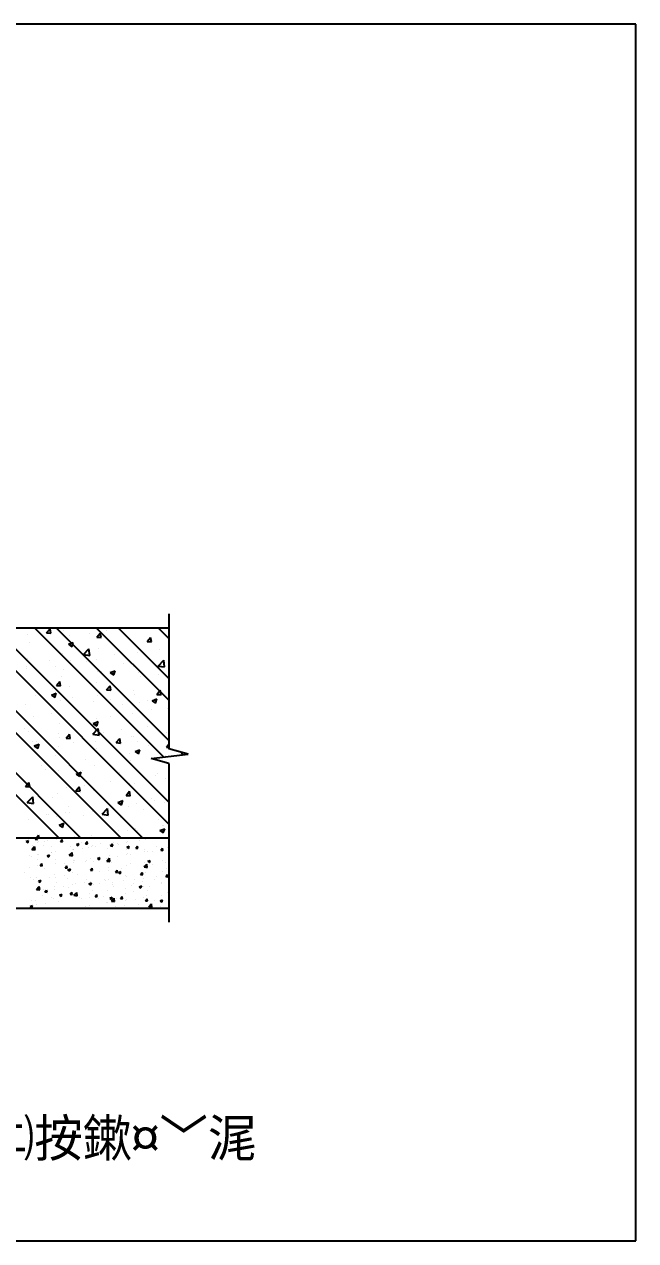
# Model space of a CAD drawing. Header units: metres. Extents: x 0 to 297, y 0 to 210.
# Drawn here: x 191.4 to 297, y 0 to 210 of the extents above; entities that cross this region are included whole.
import ezdxf

# ---------------------------------------------------------------- set-up
doc = ezdxf.new("R2010")
doc.units = ezdxf.units.M
doc.layers.add(' ', color=7, linetype='Continuous')

msp = doc.modelspace()

# ---------------------------------------------------------------- linework, layer by layer
at = {"layer": ' '}
for p, q in [((216.4, 108.25), (216.4, 84.92)), ((125.65, 105.83), (216.4, 105.83)), ((197.38, 69.53), (161.08, 105.83)), ((201.16, 69.53), (164.86, 105.83)), ((208.08, 69.53), (171.78, 105.83)), ((211.86, 69.53), (175.56, 105.83)), ((216.4, 71.9), (182.47, 105.83)), ((216.4, 75.68), (186.25, 105.83)), ((215.51, 83.49), (193.17, 105.83)), ((195.29, 104.94), (195.87, 105.64)), ((196.01, 104.88), (195.87, 105.64)), ((216.4, 86.38), (196.95, 105.83)), ((198.16, 105.38), (198.16, 105.38)), ((216.4, 93.29), (203.86, 105.83)), ((205.66, 105.3), (205.66, 105.3)), ((206.37, 105.74), (206.37, 105.74)), ((216.4, 97.07), (207.64, 105.83)), ((210.99, 105.83), (210.99, 105.83)), ((216.4, 103.99), (214.56, 105.83)), ((192.04, 104.6), (192.04, 104.6)), ((192.26, 103.32), (192.26, 103.32)), ((194.99, 103.89), (194.99, 103.89)), ((195.29, 104.94), (196.01, 104.88)), ((199.05, 102.96), (199.89, 103.28)), ((199.05, 102.96), (199.65, 102.55)), ((199.32, 104.53), (199.32, 104.53)), ((199.65, 102.55), (199.89, 103.28)), ((202.63, 104.9), (202.63, 104.9)), ((203.97, 104.19), (204.55, 104.88)), ((203.97, 104.19), (204.69, 104.12)), ((204.69, 104.12), (204.55, 104.88)), ((210.51, 103.11), (210.51, 103.11)), ((212.64, 103.43), (213.23, 104.12)), ((212.64, 103.43), (213.37, 103.36)), ((213.37, 103.36), (213.23, 104.12)), ((198.01, 101.35), (198.01, 101.35)), ((201.65, 101.22), (202.59, 102.2)), ((201.65, 101.22), (202.73, 101.05)), ((202.73, 101.05), (202.59, 102.2)), ((204.29, 102.25), (204.29, 102.25)), ((207.06, 101.13), (207.06, 101.13)), ((210.99, 101.5), (210.99, 101.5)), ((214.7, 102.13), (214.7, 102.13)), ((191.81, 99.12), (191.81, 99.12)), ((191.81, 98.84), (191.81, 98.84)), ((191.9, 100.57), (191.9, 100.57)), ((195.72, 100.19), (195.72, 100.19)), ((196.88, 99.08), (196.88, 99.08)), ((199.45, 100.13), (199.45, 100.13)), ((202.18, 99.91), (202.18, 99.91)), ((202.48, 100.52), (202.48, 100.52)), ((203.94, 100.29), (203.94, 100.29)), ((208.64, 99.64), (208.64, 99.64)), ((210.36, 99.08), (210.36, 99.08)), ((214.56, 99.21), (215.51, 100.2)), ((214.56, 99.21), (215.64, 99.05)), ((215.1, 99.37), (215.1, 99.37)), ((215.64, 99.05), (215.51, 100.2)), ((197.86, 97.32), (197.86, 97.32)), ((198.27, 98.56), (198.27, 98.56)), ((204.15, 98.23), (204.15, 98.23)), ((204.73, 98.29), (204.73, 98.29)), ((206.27, 98.09), (207.12, 98.41)), ((206.27, 98.09), (206.87, 97.68)), ((206.87, 97.68), (207.12, 98.41)), ((211.19, 98.02), (211.19, 98.02)), ((211.52, 97.36), (211.52, 97.36)), ((214.55, 97.76), (214.55, 97.76)), ((191.75, 96.54), (191.75, 96.54)), ((196.1, 94.19), (196.95, 94.51)), ((196.26, 95.35), (196.26, 95.35)), ((196.71, 93.78), (196.95, 94.51)), ((196.97, 95.84), (197.55, 96.54)), ((196.97, 95.84), (197.69, 95.78)), ((197.69, 95.78), (197.55, 96.54)), ((199.29, 95.75), (199.29, 95.75)), ((203.88, 96.36), (203.88, 96.36)), ((205.64, 95.08), (206.23, 95.78)), ((205.64, 95.08), (206.37, 95.02)), ((206.37, 95.02), (206.23, 95.78)), ((210.21, 95.05), (210.21, 95.05)), ((214.32, 94.32), (214.91, 95.02)), ((215.05, 94.26), (214.91, 95.02)), ((216.32, 95.82), (216.32, 95.82)), ((191.6, 92.52), (191.6, 92.52)), ((193.31, 94.04), (193.31, 94.04)), ((196.1, 94.19), (196.7, 93.78)), ((197.71, 93.29), (197.71, 93.29)), ((199.77, 93.76), (199.77, 93.76)), ((203.44, 93.07), (203.44, 93.07)), ((204, 94.2), (204, 94.2)), ((206.23, 93.49), (206.23, 93.49)), ((208.33, 92.59), (208.33, 92.59)), ((210.49, 94.28), (210.49, 94.28)), ((211.36, 92.99), (211.36, 92.99)), ((212.69, 93.22), (212.69, 93.22)), ((213.49, 93.22), (214.34, 93.54)), ((213.49, 93.22), (214.09, 92.81)), ((214.09, 92.81), (214.34, 93.54)), ((214.32, 94.32), (215.05, 94.26)), ((215.95, 93.59), (215.95, 93.59)), ((193.08, 90.58), (193.08, 90.58)), ((196.11, 90.98), (196.11, 90.98)), ((196.38, 91.86), (196.38, 91.86)), ((200.69, 91.58), (200.69, 91.58)), ((206.34, 90.42), (206.34, 90.42)), ((210.06, 91.02), (210.06, 91.02)), ((213.39, 91.63), (213.39, 91.63)), ((216.18, 91.8), (216.18, 91.8)), ((191.45, 88.49), (191.45, 88.49)), ((197.57, 89.26), (197.57, 89.26)), ((199.28, 89.21), (199.28, 89.21)), ((203.25, 87.43), (204.2, 88.41)), ((203.33, 89.31), (204.17, 89.64)), ((203.33, 89.31), (203.93, 88.91)), ((203.85, 90.17), (203.85, 90.17)), ((203.93, 88.91), (204.17, 89.64)), ((204.33, 87.26), (204.2, 88.41)), ((208.18, 88.22), (208.18, 88.22)), ((212.76, 88.82), (212.76, 88.82)), ((192.22, 87.99), (192.22, 87.99)), ((192.93, 86.21), (192.93, 86.21)), ((193.51, 86.23), (193.51, 86.23)), ((197.42, 87.58), (197.42, 87.58)), ((197.51, 86.81), (197.51, 86.81)), ((198.64, 86.74), (199.23, 87.44)), ((198.64, 86.74), (199.37, 86.68)), ((199.37, 86.68), (199.23, 87.44)), ((203.25, 87.43), (204.33, 87.26)), ((203.7, 86.14), (203.7, 86.14)), ((203.87, 87.31), (203.87, 87.31)), ((205.15, 87.82), (205.15, 87.82)), ((207.32, 85.98), (207.91, 86.68)), ((208.05, 85.92), (207.91, 86.68)), ((209.92, 86.99), (209.92, 86.99)), ((210.33, 87.04), (210.33, 87.04)), ((210.96, 86.18), (210.96, 86.18)), ((216.03, 87.77), (216.03, 87.77)), ((193.16, 85.41), (194.01, 85.74)), ((193.16, 85.41), (193.76, 85.01)), ((193.76, 85), (194.01, 85.74)), ((197.42, 85.24), (197.42, 85.24)), ((199.97, 85.96), (199.97, 85.96)), ((203.9, 84.97), (203.9, 84.97)), ((206.43, 85.68), (206.43, 85.68)), ((207.32, 85.98), (208.05, 85.92)), ((209.58, 84.05), (209.58, 84.05)), ((210.55, 84.44), (211.4, 84.77)), ((210.55, 84.44), (211.15, 84.04)), ((211.15, 84.04), (211.4, 84.77)), ((212.89, 85.41), (212.89, 85.41)), ((213.36, 83.22), (219.75, 84.01)), ((216, 85.22), (216.4, 85.7)), ((216, 85.22), (216.4, 85.19)), ((216.17, 85.43), (216.4, 85.67)), ((216.17, 85.43), (216.4, 85.39)), ((219.75, 84.01), (216.4, 84.92)), ((218.88, 83.9), (218.41, 84.37)), ((194.33, 82.04), (194.33, 82.04)), ((196.85, 83.76), (196.85, 83.76)), ((201.97, 83.04), (201.97, 83.04)), ((203.56, 82.11), (203.56, 82.11)), ((205, 83.44), (205, 83.44)), ((209.77, 82.97), (209.77, 82.97)), ((216.4, 82.4), (213.36, 83.22)), ((215.88, 83.74), (215.88, 83.74)), ((216.4, 82.4), (216.4, 55.01)), ((195.01, 81.43), (195.01, 81.43)), ((197.27, 81.21), (197.27, 81.21)), ((200.38, 80.54), (201.23, 80.86)), ((200.38, 80.54), (200.98, 80.13)), ((200.98, 80.13), (201.23, 80.86)), ((201.47, 81.16), (201.47, 81.16)), ((207.93, 80.88), (207.93, 80.88)), ((214.04, 80.28), (214.04, 80.28)), ((214.39, 80.61), (214.39, 80.61)), ((191.64, 78.4), (192.23, 79.09)), ((191.64, 78.4), (192.37, 78.34)), ((192.37, 78.34), (192.23, 79.09)), ((198.79, 78.27), (198.79, 78.27)), ((200.32, 77.64), (200.91, 78.34)), ((201.05, 77.58), (200.91, 78.34)), ((201.81, 78.67), (201.81, 78.67)), ((203.4, 77.75), (203.4, 77.75)), ((203.41, 78.09), (203.41, 78.09)), ((206.4, 79.27), (206.4, 79.27)), ((209.62, 78.94), (209.62, 78.94)), ((210.46, 78.96), (210.46, 78.96)), ((215.73, 79.71), (215.73, 79.71)), ((191.94, 75.64), (192.89, 76.62)), ((191.94, 75.64), (193.02, 75.47)), ((193.02, 75.47), (192.89, 76.62)), ((196.35, 76.54), (196.35, 76.54)), ((197.13, 77.18), (197.13, 77.18)), ((200.32, 77.64), (201.05, 77.58)), ((207.6, 75.67), (208.45, 75.99)), ((207.6, 75.67), (208.21, 75.26)), ((208.21, 75.26), (208.45, 75.99)), ((209, 76.88), (209.59, 77.58)), ((209, 76.88), (209.73, 76.82)), ((209.73, 76.82), (209.59, 77.58)), ((213.36, 76.31), (213.36, 76.31)), ((213.88, 75.91), (213.88, 75.91)), ((215.59, 75.68), (215.59, 75.68)), ((192.65, 75.25), (192.65, 75.25)), ((195.2, 73.62), (195.2, 73.62)), ((195.6, 73.5), (195.6, 73.5)), ((198.63, 73.9), (198.63, 73.9)), ((199.11, 74.97), (199.11, 74.97)), ((199.25, 73.88), (199.25, 73.88)), ((203.21, 74.5), (203.21, 74.5)), ((203.26, 74.06), (203.26, 74.06)), ((204.86, 73.64), (205.8, 74.62)), ((204.86, 73.64), (205.93, 73.47)), ((205.57, 74.7), (205.57, 74.7)), ((205.93, 73.47), (205.8, 74.62)), ((206.3, 75.09), (206.3, 75.09)), ((209.48, 74.91), (209.48, 74.91)), ((210.86, 75.51), (210.86, 75.51)), ((212.03, 74.43), (212.03, 74.43)), ((192.19, 72.67), (192.19, 72.67)), ((196.98, 73.15), (196.98, 73.15)), ((197.44, 71.76), (198.28, 72.09)), ((197.44, 71.76), (198.04, 71.36)), ((198.04, 71.36), (198.28, 72.09)), ((201.66, 73.35), (201.66, 73.35)), ((208.12, 73.08), (208.12, 73.08)), ((214.58, 72.8), (214.58, 72.8)), ((215.28, 71.74), (215.28, 71.74)), ((215.44, 71.66), (215.44, 71.66)), ((69.03, 69.53), (216.4, 69.53)), ((193.32, 69.3), (193.52, 69.53)), ((193.32, 69.3), (193.69, 69.27)), ((193.52, 69.53), (193.91, 69.99)), ((193.69, 69.27), (193.64, 69.53)), ((193.99, 69.53), (193.91, 69.99)), ((197.74, 69.43), (197.74, 69.43)), ((200.03, 69.73), (200.03, 69.73)), ((201.81, 69.48), (201.81, 69.48)), ((203.12, 70.03), (203.12, 70.03)), ((203.87, 69.65), (203.87, 69.65)), ((207.67, 70.74), (207.67, 70.74)), ((209.33, 70.88), (209.33, 70.88)), ((210.32, 69.37), (210.32, 69.37)), ((210.7, 71.13), (210.7, 71.13)), ((210.92, 70.86), (210.92, 70.86)), ((214.83, 70.8), (215.67, 71.12)), ((214.83, 70.8), (215.43, 70.39)), ((215.43, 70.39), (215.67, 71.12)), ((191.62, 69.08), (191.62, 69.08)), ((191.75, 68.91), (192.17, 69.07)), ((191.75, 68.91), (192.05, 68.7)), ((192.05, 68.7), (192.17, 69.07)), ((192.75, 67.54), (193.22, 68.03)), ((192.75, 67.54), (193.28, 67.45)), ((192.89, 68.27), (192.89, 68.27)), ((193.29, 67.45), (193.22, 68.03)), ((193.78, 68.74), (193.78, 68.74)), ((193.93, 68.93), (193.93, 68.93)), ((194.75, 68.27), (194.75, 68.27)), ((194.85, 68.94), (194.85, 68.94)), ((195.45, 69.13), (195.45, 69.13)), ((196.12, 68.13), (196.12, 68.13)), ((196.92, 69.19), (196.92, 69.19)), ((197.66, 68.92), (197.95, 69.27)), ((197.66, 68.92), (198.02, 68.89)), ((198.03, 68.89), (197.96, 69.27)), ((198.08, 68.81), (198.08, 68.81)), ((198.28, 68.88), (198.28, 68.88)), ((199.35, 68), (199.35, 68)), ((199.73, 67.55), (199.73, 67.55)), ((199.95, 67.6), (199.95, 67.6)), ((199.97, 67.54), (199.97, 67.54)), ((200.44, 68.42), (200.87, 68.58)), ((200.44, 68.42), (200.74, 68.22)), ((200.74, 68.22), (200.87, 68.58)), ((201.31, 68.67), (201.31, 68.67)), ((201.48, 67.74), (201.48, 67.74)), ((202, 68.54), (202.29, 68.89)), ((202, 68.54), (202.36, 68.51)), ((202.36, 68.51), (202.29, 68.89)), ((202.58, 67.86), (202.58, 67.86)), ((203.01, 67.99), (203.01, 67.99)), ((203.26, 68.16), (203.26, 68.16)), ((203.77, 68.05), (203.77, 68.05)), ((204.54, 68.54), (204.54, 68.54)), ((205.81, 67.72), (205.81, 67.72)), ((206.15, 68.44), (206.15, 68.44)), ((206.34, 68.16), (206.63, 68.51)), ((206.34, 68.16), (206.7, 68.13)), ((206.7, 68.13), (206.63, 68.51)), ((206.79, 68.76), (206.79, 68.76)), ((207.6, 68.55), (207.6, 68.55)), ((207.77, 68.4), (207.77, 68.4)), ((209.04, 67.59), (209.04, 67.59)), ((209.11, 68.75), (209.11, 68.75)), ((209.14, 67.94), (209.56, 68.1)), ((209.14, 67.94), (209.44, 67.73)), ((209.25, 68.87), (209.25, 68.87)), ((209.44, 67.73), (209.56, 68.1)), ((210.68, 67.78), (210.97, 68.13)), ((210.68, 67.78), (211.04, 67.75)), ((211.04, 67.75), (210.97, 68.13)), ((211, 68.26), (211, 68.26)), ((211.4, 69.05), (211.4, 69.05)), ((212.24, 67.24), (212.24, 67.24)), ((212.27, 67.45), (212.27, 67.45)), ((212.31, 69.26), (212.31, 69.26)), ((212.63, 67.25), (212.63, 67.25)), ((214.23, 68.13), (214.23, 68.13)), ((215.02, 67.4), (215.31, 67.75)), ((215.02, 67.4), (215.38, 67.37)), ((215.14, 67.37), (215.14, 67.37)), ((215.38, 67.37), (215.31, 67.75)), ((215.38, 67.7), (215.38, 67.7)), ((215.5, 67.31), (215.5, 67.31)), ((216.16, 67.86), (216.16, 67.86)), ((192.34, 66.54), (192.34, 66.54)), ((192.68, 66.34), (192.68, 66.34)), ((193.65, 65.87), (193.65, 65.87)), ((193.7, 66.72), (193.7, 66.72)), ((193.86, 66.74), (193.86, 66.74)), ((195.36, 66.47), (195.78, 66.63)), ((195.36, 66.47), (195.66, 66.27)), ((195.66, 66.27), (195.78, 66.63)), ((196.15, 67.04), (196.15, 67.04)), ((196.2, 66.95), (196.2, 66.95)), ((196.77, 65.16), (196.77, 65.16)), ((196.84, 67.18), (196.84, 67.18)), ((196.87, 65.73), (196.87, 65.73)), ((198.38, 65.16), (198.38, 65.16)), ((199.2, 66.54), (199.67, 67.03)), ((199.2, 66.54), (199.74, 66.45)), ((199.74, 66.45), (199.68, 67.03)), ((199.88, 65.59), (199.88, 65.59)), ((199.89, 65.36), (199.89, 65.36)), ((200.1, 65.6), (200.1, 65.6)), ((202.04, 65.43), (202.04, 65.43)), ((202.18, 65.66), (202.18, 65.66)), ((202.93, 65.97), (202.93, 65.97)), ((203.33, 65.46), (203.33, 65.46)), ((204.05, 65.99), (204.48, 66.15)), ((204.05, 65.99), (204.36, 65.78)), ((204.36, 65.78), (204.48, 66.15)), ((205.57, 66.04), (205.57, 66.04)), ((205.66, 65.53), (206.13, 66.02)), ((205.66, 65.53), (206.2, 65.45)), ((206, 66.16), (206, 66.16)), ((206.07, 66.43), (206.07, 66.43)), ((206.2, 65.45), (206.13, 66.02)), ((206.56, 65.32), (206.56, 65.32)), ((207.52, 66.36), (207.52, 66.36)), ((209.1, 66.64), (209.1, 66.64)), ((209.18, 66.85), (209.18, 66.85)), ((209.79, 65.19), (209.79, 65.19)), ((209.81, 66.66), (209.81, 66.66)), ((212.16, 65.23), (212.16, 65.23)), ((212.75, 65.5), (213.17, 65.66)), ((212.75, 65.5), (213.05, 65.3)), ((213.05, 65.3), (213.17, 65.66)), ((213.63, 67.17), (213.63, 67.17)), ((215.31, 65.68), (215.31, 65.68)), ((215.84, 65.28), (215.84, 65.28)), ((191.46, 63.62), (191.46, 63.62)), ((192.26, 64.35), (192.26, 64.35)), ((193.63, 64.71), (193.63, 64.71)), ((194.16, 64.75), (194.45, 65.09)), ((194.16, 64.75), (194.52, 64.72)), ((194.53, 64.72), (194.46, 65.09)), ((194.56, 64.65), (194.56, 64.65)), ((194.99, 64.22), (194.99, 64.22)), ((196.7, 63.15), (196.7, 63.15)), ((198.5, 64.37), (198.79, 64.72)), ((198.5, 64.37), (198.86, 64.34)), ((198.51, 64.83), (198.51, 64.83)), ((198.86, 64.34), (198.79, 64.71)), ((198.97, 64.03), (199.4, 64.2)), ((198.97, 64.03), (199.27, 63.83)), ((199.27, 63.83), (199.4, 64.2)), ((199.8, 63.57), (199.8, 63.57)), ((200.59, 63.27), (200.59, 63.27)), ((202.84, 63.99), (203.13, 64.34)), ((202.84, 63.99), (203.2, 63.96)), ((202.86, 63.96), (202.86, 63.96)), ((203.2, 63.96), (203.13, 64.34)), ((204.41, 63.78), (204.41, 63.78)), ((205.93, 63.98), (205.93, 63.98)), ((206, 64.41), (206, 64.41)), ((207.18, 63.61), (207.47, 63.96)), ((207.18, 63.61), (207.54, 63.58)), ((207.54, 63.58), (207.47, 63.96)), ((207.67, 63.55), (208.09, 63.71)), ((207.67, 63.55), (207.97, 63.35)), ((207.97, 63.35), (208.09, 63.71)), ((208.22, 64.28), (208.22, 64.28)), ((208.85, 63.03), (208.85, 63.03)), ((209.11, 64.84), (209.11, 64.84)), ((211.52, 63.23), (211.81, 63.58)), ((211.52, 63.23), (211.88, 63.2)), ((211.88, 63.2), (211.81, 63.58)), ((212.04, 64.78), (212.04, 64.78)), ((212.09, 63.21), (212.09, 63.21)), ((212.12, 64.53), (212.59, 65.02)), ((212.12, 64.53), (212.66, 64.45)), ((212.38, 63.64), (212.38, 63.64)), ((212.66, 64.45), (212.59, 65.02)), ((213.02, 65.05), (213.02, 65.05)), ((213.55, 64.98), (213.55, 64.98)), ((215.23, 63.67), (215.23, 63.67)), ((215.86, 62.85), (216.15, 63.2)), ((215.91, 64.25), (215.91, 64.25)), ((216.22, 62.82), (216.15, 63.2)), ((216.25, 64.91), (216.25, 64.91)), ((216.36, 63.07), (216.4, 63.08)), ((216.36, 63.07), (216.4, 63.04)), ((192.47, 62.78), (192.47, 62.78)), ((192.96, 62.27), (192.96, 62.27)), ((193.55, 62.69), (193.55, 62.69)), ((193.55, 60.64), (194.02, 61.13)), ((193.74, 61.97), (193.74, 61.97)), ((193.89, 62.08), (194.31, 62.25)), ((193.89, 62.08), (194.19, 61.88)), ((194.09, 60.56), (194.02, 61.13)), ((194.19, 61.88), (194.31, 62.25)), ((195.7, 62.64), (195.7, 62.64)), ((196.62, 61.13), (196.62, 61.13)), ((196.79, 62.77), (196.79, 62.77)), ((196.97, 61.83), (196.97, 61.83)), ((198.26, 61.22), (198.26, 61.22)), ((198.3, 62.97), (198.3, 62.97)), ((198.93, 62.5), (198.93, 62.5)), ((199.73, 61.56), (199.73, 61.56)), ((200.2, 61.69), (200.2, 61.69)), ((201.79, 61.82), (201.79, 61.82)), ((202.16, 62.37), (202.16, 62.37)), ((202.58, 61.6), (203.01, 61.76)), ((202.58, 61.6), (202.88, 61.4)), ((202.79, 61.95), (202.79, 61.95)), ((202.82, 61.39), (202.82, 61.39)), ((202.88, 61.4), (203.01, 61.76)), ((203.43, 61.56), (203.43, 61.56)), ((204.34, 61.59), (204.34, 61.59)), ((205.32, 62.43), (205.32, 62.43)), ((205.39, 62.23), (205.39, 62.23)), ((205.93, 62.4), (205.93, 62.4)), ((206.63, 61.89), (206.63, 61.89)), ((206.66, 61.42), (206.66, 61.42)), ((206.77, 61.1), (206.77, 61.1)), ((208.62, 62.1), (208.62, 62.1)), ((209.03, 62.83), (209.03, 62.83)), ((209.89, 61.28), (209.89, 61.28)), ((210.3, 61.71), (210.3, 61.71)), ((210.45, 62.39), (210.45, 62.39)), ((211.28, 61.11), (211.7, 61.28)), ((211.28, 61.11), (211.58, 60.91)), ((211.58, 60.91), (211.7, 61.28)), ((211.84, 61.96), (211.84, 61.96)), ((211.96, 62.59), (211.96, 62.59)), ((212.02, 61.2), (212.02, 61.2)), ((213.12, 61.15), (213.12, 61.15)), ((213.83, 62.31), (213.83, 62.31)), ((214.25, 62.89), (214.25, 62.89)), ((215.07, 61.82), (215.07, 61.82)), ((215.16, 61.65), (215.16, 61.65)), ((215.86, 62.85), (216.22, 62.82)), ((216.35, 61.01), (216.35, 61.01)), ((193.48, 60.68), (193.48, 60.68)), ((193.55, 60.64), (194.09, 60.56)), ((194.49, 59.57), (194.49, 59.57)), ((194.74, 60.61), (194.74, 60.61)), ((195, 60.2), (195.29, 60.54)), ((195, 60.2), (195.36, 60.16)), ((195.19, 60.39), (195.19, 60.39)), ((195.36, 60.16), (195.29, 60.54)), ((196.19, 59.28), (196.19, 59.28)), ((196.55, 59.12), (196.55, 59.12)), ((196.71, 60.59), (196.71, 60.59)), ((197.5, 59.65), (197.92, 59.81)), ((197.5, 59.65), (197.8, 59.44)), ((197.72, 59.43), (197.72, 59.43)), ((197.8, 59.44), (197.92, 59.81)), ((199, 60.89), (199, 60.89)), ((199.34, 59.82), (199.63, 60.16)), ((199.34, 59.82), (199.7, 59.79)), ((199.7, 59.78), (199.63, 60.16)), ((199.66, 59.55), (199.66, 59.55)), ((199.71, 59.89), (199.71, 59.89)), ((200.01, 59.64), (200.48, 60.13)), ((200.01, 59.64), (200.54, 59.56)), ((200.54, 59.56), (200.48, 60.13)), ((200.95, 59.29), (200.95, 59.29)), ((201.23, 59), (201.23, 59)), ((202.71, 59.93), (202.71, 59.93)), ((202.74, 59.2), (202.74, 59.2)), ((203.24, 60.5), (203.24, 60.5)), ((203.68, 59.44), (203.97, 59.78)), ((203.68, 59.44), (204.04, 59.41)), ((204.04, 59.41), (203.97, 59.78)), ((204.18, 59.16), (204.18, 59.16)), ((205.03, 59.5), (205.03, 59.5)), ((205.85, 60.39), (205.85, 60.39)), ((206.19, 59.16), (206.62, 59.33)), ((206.19, 59.16), (206.49, 58.96)), ((206.46, 58.64), (206.93, 59.13)), ((206.5, 58.96), (206.62, 59.33)), ((207, 58.56), (206.93, 59.13)), ((207.41, 59.02), (207.41, 59.02)), ((208.02, 59.06), (208.31, 59.41)), ((208.02, 59.06), (208.38, 59.03)), ((208.38, 59.03), (208.31, 59.4)), ((208.86, 60.01), (208.86, 60.01)), ((208.96, 60.81), (208.96, 60.81)), ((209.08, 58.98), (209.08, 58.98)), ((210.37, 60.21), (210.37, 60.21)), ((210.64, 58.88), (210.64, 58.88)), ((211.94, 59.19), (211.94, 59.19)), ((212.36, 58.68), (212.65, 59.03)), ((212.61, 59.59), (212.61, 59.59)), ((212.72, 58.65), (212.65, 59.03)), ((212.66, 60.51), (212.66, 60.51)), ((214.89, 58.68), (215.31, 58.84)), ((215.09, 59.64), (215.09, 59.64)), ((215.19, 58.47), (215.31, 58.84)), ((216.14, 60.19), (216.14, 60.19)), ((69.03, 57.43), (216.4, 57.43)), ((192.42, 57.7), (192.84, 57.86)), ((192.42, 57.7), (192.72, 57.49)), ((192.66, 58.68), (192.66, 58.68)), ((192.72, 57.49), (192.84, 57.86)), ((193.41, 58.67), (193.41, 58.67)), ((193.6, 58), (193.6, 58)), ((195.12, 58.2), (195.12, 58.2)), ((197.41, 58.5), (197.41, 58.5)), ((199.58, 57.53), (199.58, 57.53)), ((202.02, 57.77), (202.02, 57.77)), ((202.64, 57.92), (202.64, 57.92)), ((205.55, 58.38), (205.55, 58.38)), ((205.78, 58.37), (205.78, 58.37)), ((206.46, 58.64), (207, 58.56)), ((207.26, 57.62), (207.26, 57.62)), ((208.78, 57.82), (208.78, 57.82)), ((208.89, 58.8), (208.89, 58.8)), ((211.07, 58.12), (211.07, 58.12)), ((212.36, 58.68), (212.72, 58.65)), ((212.92, 57.64), (213.39, 58.13)), ((212.92, 57.64), (213.46, 57.55)), ((213.46, 57.55), (213.39, 58.13)), ((213.87, 58.75), (213.87, 58.75)), ((214.89, 58.68), (215.19, 58.48)), ((214.89, 58.63), (214.89, 58.63)), ((215.01, 57.63), (215.01, 57.63))]:
    msp.add_line(p, q, dxfattribs=at)
for p, q in [((297, 210), (0, 210)), ((297, 0), (297, 210)), ((0, 0), (297, 0))]:
    msp.add_line(p, q)

# ---------------------------------------------------------------- texts
msp.add_text('瀵煎欐祰绛戝強BW姝㈡按鏉¤﹀浘', height=6.44).set_placement((109.05, 14.5))

doc.saveas('drawing.dxf')
